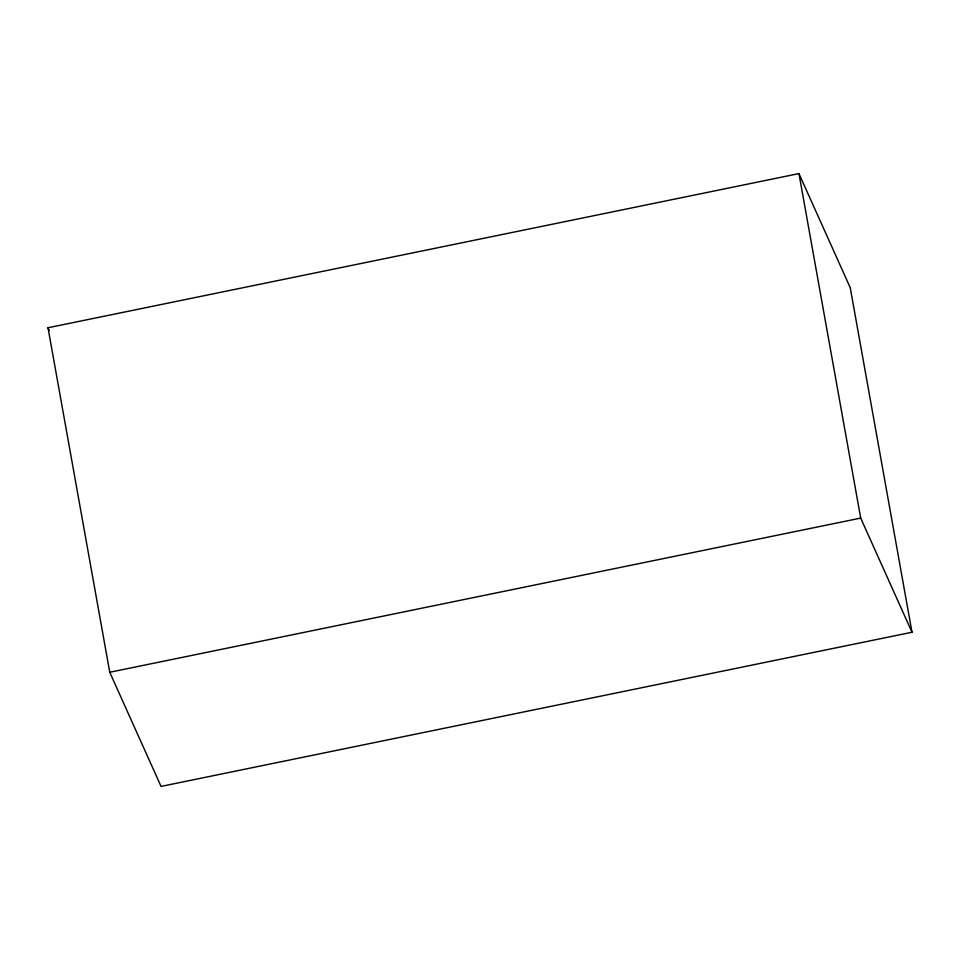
<?xml version="1.0" encoding="UTF-8"?>
<svg xmlns="http://www.w3.org/2000/svg" width="960" height="960" viewBox="0 0 960 960"><rect width="100%" height="100%" fill="white"/><g stroke="black" fill="none" stroke-linecap="round" stroke-linejoin="round"><path stroke-width="1.44" d="M48 327.756L798.948 173.592L850.248 287.736L912 632.244L161.052 786.408L109.752 672.264L48 327.756L49.224 330.468M109.752 672.264L860.7 518.1L912 632.244M798.948 173.592L860.7 518.1"/></g></svg>
